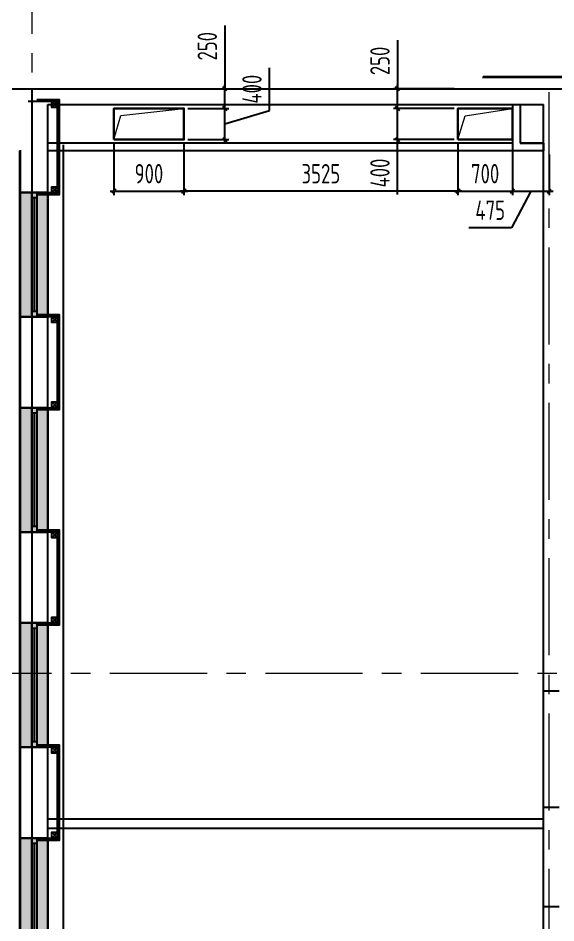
# Model space of a CAD drawing. Header units: millimetres. Extents: x -185251 to 7892985, y -102157 to 319855.
# Drawn here: x -164606 to -157688, y 27520 to 39167 of the extents above; entities that cross this region are included whole.
import ezdxf
from ezdxf import colors
from ezdxf.entities.mleader import LeaderData, LeaderLine
from ezdxf.math import Vec2, Vec3

# ---------------------------------------------------------------- set-up
doc = ezdxf.new("R2010")
doc.units = ezdxf.units.MM
doc.header["$LTSCALE"] = 10
doc.linetypes.add('CENTER', pattern=[2, 1.25, -0.25, 0.25, -0.25])
doc.layers.add('013', color=7, linetype='Continuous', lineweight=13)
doc.layers.add('АР_Оси', color=142, linetype='Continuous', lineweight=9)
doc.layers.add('Архитектура', color=251, linetype='Continuous')
doc.layers.get('0').off()
doc.layers.get('0').freeze()
doc.styles.add('ISOCPEUR', font='isocpeur.ttf', dxfattribs={"width": 0.7})
doc.styles.add('ГОСТ 2.304', font='isocpeur.ttf', dxfattribs={"width": 0.7})
doc.dimstyles.new('СПДС', dxfattribs={"dimscale": 100, "dimtxt": 2.5, "dimasz": 0.5, "dimexe": 0.5, "dimexo": 1, "dimgap": 1, "dimtad": 1, "dimdec": 0, "dimrnd": 5, "dimtxsty": 'ГОСТ 2.304', "dimblk": 'OBLIQUE', "dimcen": 2.5, "dimdle": 0.5, "dimadec": 0, "dimazin": 2, "dimtfac": 0.75, "dimtdec": 0, "dimtmove": 1, "dimatfit": 3, "dimfxl": 1, "dimtolj": 1, "dimarcsym": 1})

# ---------------------------------------------------------------- blocks, each defined once
blk = doc.blocks.new('A$Ce02d65bd')
at = {"ltscale": 100}
for points in [[(0, 0), (0, 75), (75, 75), (75, 0), (0, 0)], [(0, 0), (75, 75)], [(0, 75), (75, 0)]]:
    blk.add_lwpolyline(points, dxfattribs=at)
blk = doc.blocks.new('_DOTSMALL')
at = {"color": 0, "linetype": 'ByBlock', "const_width": 0.5}
blk.add_lwpolyline([(-0.0625, 0, 1), (0.0625, 0, 1)], format="xyb", close=True, dxfattribs=at)
blk = doc.blocks.new('*U103')
at = {"true_color": 0xffffff}
h = blk.add_hatch(color=7, dxfattribs=at)
h.dxf.hatch_style = 1
h.paths.add_polyline_path([(-1600, 140), (0, 140), (0, -220), (-1600, -220)])
at = {"lineweight": 30}
for p, q in [((-1600, 140), (-1600, -220)), ((0, 140), (0, -220))]:
    blk.add_line(p, q, dxfattribs=at)
for p, q in [((-1600, 140), (0, 140)), ((-1600, 140), (-1600, 140)), ((-1600, 140), (-1600, 140)), ((0, 140), (0, 140)), ((0, 140), (0, 140)), ((-1600, 0), (0, 0)), ((-1600, -70), (0, -70)), ((-1530, 0), (-1530, -70)), ((-1530, -35), (-70, -35)), ((-70, 0), (-70, -70)), ((0, -220), (-1600, -220))]:
    blk.add_line(p, q)
blk = doc.blocks.new('_Oblique')
at = {"color": 0, "linetype": 'ByBlock', "lineweight": -2}
blk.add_line((-0.5, -0.5), (0.5, 0.5), dxfattribs=at)
blk = doc.blocks.new('*D340')
at = {"layer": '013', "color": 0, "linetype": 'ByBlock', "lineweight": -2, "transparency": 16777216}
for p, q in [((-163373, 37554), (-163373, 36889)), ((-162473, 37554), (-162473, 36889)), ((-163423, 36939), (-162423, 36939))]:
    blk.add_line(p, q, dxfattribs=at)
at = {"layer": 'Defpoints', "color": 0, "linetype": 'ByBlock', "transparency": 16777216}
for p in [(-163373, 37604), (-162473, 37604), (-162473, 36939)]:
    blk.add_point(p, dxfattribs=at)
at = {"layer": '013', "color": 0, "linetype": 'ByBlock', "lineweight": -2, "transparency": 16777216, "xscale": 50, "yscale": 50, "zscale": 50, "rotation": 180}
blk.add_blockref('_Oblique', (-163373, 36939), dxfattribs=at)
at = {"layer": '013', "color": 0, "linetype": 'ByBlock', "lineweight": -2, "transparency": 16777216, "xscale": 50, "yscale": 50, "zscale": 50}
blk.add_blockref('_Oblique', (-162473, 36939), dxfattribs=at)
at = {"layer": '013', "color": 0, "linetype": 'ByBlock', "transparency": 16777216, "insert": (-162923, 37164), "char_height": 250, "attachment_point": 5, "style": 'ГОСТ 2.304'}
blk.add_mtext('\\A1;900', dxfattribs=at)
blk = doc.blocks.new('*D341')
at = {"layer": '013', "color": 0, "linetype": 'ByBlock', "lineweight": -2, "transparency": 16777216}
for p, q in [((-158998, 38004), (-159776, 38004)), ((-159726, 37554), (-159726, 38054)), ((-158998, 37604), (-159776, 37604)), ((-159726, 36898), (-159726, 37604))]:
    blk.add_line(p, q, dxfattribs=at)
at = {"layer": 'Defpoints', "color": 0, "linetype": 'ByBlock', "transparency": 16777216}
for p in [(-159726, 38004), (-158948, 38004), (-158948, 37604)]:
    blk.add_point(p, dxfattribs=at)
at = {"layer": '013', "color": 0, "linetype": 'ByBlock', "lineweight": -2, "transparency": 16777216, "xscale": 50, "yscale": 50, "zscale": 50}
for p, rotation in [((-159726, 38004), 90), ((-159726, 37604), 270)]:
    blk.add_blockref('_Oblique', p, dxfattribs=dict(at, rotation=rotation))
at = {"layer": '013', "color": 0, "linetype": 'ByBlock', "transparency": 16777216, "insert": (-159951, 37173), "char_height": 250, "attachment_point": 5, "rotation": 90, "style": 'ГОСТ 2.304'}
blk.add_mtext('\\A1;400', dxfattribs=at)
blk = doc.blocks.new('*D342')
at = {"layer": '013', "color": 0, "linetype": 'ByBlock', "lineweight": -2, "transparency": 16777216}
for p, q in [((-158948, 37554), (-158948, 36889)), ((-158248, 37554), (-158248, 36889)), ((-158998, 36939), (-158198, 36939))]:
    blk.add_line(p, q, dxfattribs=at)
at = {"layer": 'Defpoints', "color": 0, "linetype": 'ByBlock', "transparency": 16777216}
for p in [(-158948, 37604), (-158248, 37604), (-158248, 36939)]:
    blk.add_point(p, dxfattribs=at)
at = {"layer": '013', "color": 0, "linetype": 'ByBlock', "lineweight": -2, "transparency": 16777216, "xscale": 50, "yscale": 50, "zscale": 50, "rotation": 180}
blk.add_blockref('_Oblique', (-158948, 36939), dxfattribs=at)
at = {"layer": '013', "color": 0, "linetype": 'ByBlock', "lineweight": -2, "transparency": 16777216, "xscale": 50, "yscale": 50, "zscale": 50}
blk.add_blockref('_Oblique', (-158248, 36939), dxfattribs=at)
at = {"layer": '013', "color": 0, "linetype": 'ByBlock', "transparency": 16777216, "insert": (-158598, 37164), "char_height": 250, "attachment_point": 5, "style": 'ГОСТ 2.304'}
blk.add_mtext('\\A1;700', dxfattribs=at)
blk = doc.blocks.new('*D546')
at = {"layer": '013', "color": 0, "linetype": 'ByBlock', "lineweight": -2, "transparency": 16777216}
for p, q in [((-159726, 38882), (-159726, 38257)), ((-158998, 38257), (-159776, 38257)), ((-159726, 37954), (-159726, 38307)), ((-158998, 38004), (-159776, 38004))]:
    blk.add_line(p, q, dxfattribs=at)
at = {"layer": 'Defpoints', "color": 0, "linetype": 'ByBlock', "transparency": 16777216}
for p in [(-159726, 38257), (-158948, 38257), (-158948, 38004)]:
    blk.add_point(p, dxfattribs=at)
at = {"layer": '013', "color": 0, "linetype": 'ByBlock', "lineweight": -2, "transparency": 16777216, "xscale": 50, "yscale": 50, "zscale": 50}
for p, rotation in [((-159726, 38257), 90), ((-159726, 38004), 270)]:
    blk.add_blockref('_Oblique', p, dxfattribs=dict(at, rotation=rotation))
at = {"layer": '013', "color": 0, "linetype": 'ByBlock', "transparency": 16777216, "insert": (-159951, 38616), "char_height": 250, "attachment_point": 5, "rotation": 90, "style": 'ГОСТ 2.304'}
blk.add_mtext('\\A1;250', dxfattribs=at)
blk = doc.blocks.new('*D547')
at = {"layer": '013', "color": 0, "linetype": 'ByBlock', "lineweight": -2, "transparency": 16777216}
for p, q in [((-158248, 37554), (-158248, 36889)), ((-157773, 37413), (-157773, 36889)), ((-158298, 36939), (-157723, 36939)), ((-158011, 36939), (-158258, 36469)), ((-158258, 36469), (-158808, 36469))]:
    blk.add_line(p, q, dxfattribs=at)
at = {"layer": 'Defpoints', "color": 0, "linetype": 'ByBlock', "transparency": 16777216}
for p in [(-158248, 37604), (-157773, 37463), (-157773, 36939)]:
    blk.add_point(p, dxfattribs=at)
at = {"layer": '013', "color": 0, "linetype": 'ByBlock', "lineweight": -2, "transparency": 16777216, "xscale": 50, "yscale": 50, "zscale": 50, "rotation": 180}
blk.add_blockref('_Oblique', (-158248, 36939), dxfattribs=at)
at = {"layer": '013', "color": 0, "linetype": 'ByBlock', "lineweight": -2, "transparency": 16777216, "xscale": 50, "yscale": 50, "zscale": 50}
blk.add_blockref('_Oblique', (-157773, 36939), dxfattribs=at)
at = {"layer": '013', "color": 0, "linetype": 'ByBlock', "transparency": 16777216, "insert": (-158533, 36694), "char_height": 250, "attachment_point": 5, "style": 'ГОСТ 2.304'}
blk.add_mtext('\\A1;475', dxfattribs=at)
blk = doc.blocks.new('*D548')
at = {"layer": '013', "color": 0, "linetype": 'ByBlock', "lineweight": -2, "transparency": 16777216}
for p, q in [((-161372, 37977), (-161372, 38527)), ((-162423, 38004), (-161897, 38004)), ((-161947, 37554), (-161947, 38054)), ((-161947, 37804), (-161372, 37977)), ((-162423, 37604), (-161897, 37604))]:
    blk.add_line(p, q, dxfattribs=at)
at = {"layer": 'Defpoints', "color": 0, "linetype": 'ByBlock', "transparency": 16777216}
for p in [(-162473, 38004), (-161947, 38004), (-162473, 37604)]:
    blk.add_point(p, dxfattribs=at)
at = {"layer": '013', "color": 0, "linetype": 'ByBlock', "lineweight": -2, "transparency": 16777216, "xscale": 50, "yscale": 50, "zscale": 50}
for p, rotation in [((-161947, 38004), 90), ((-161947, 37604), 270)]:
    blk.add_blockref('_Oblique', p, dxfattribs=dict(at, rotation=rotation))
at = {"layer": '013', "color": 0, "linetype": 'ByBlock', "transparency": 16777216, "insert": (-161597, 38252), "char_height": 250, "attachment_point": 5, "rotation": 90, "style": 'ГОСТ 2.304'}
blk.add_mtext('\\A1;400', dxfattribs=at)
blk = doc.blocks.new('*D549')
at = {"layer": '013', "color": 0, "linetype": 'ByBlock', "lineweight": -2, "transparency": 16777216}
for p, q in [((-161947, 39071), (-161947, 38257)), ((-162423, 38257), (-161897, 38257)), ((-161947, 37954), (-161947, 38307)), ((-162423, 38004), (-161897, 38004))]:
    blk.add_line(p, q, dxfattribs=at)
at = {"layer": 'Defpoints', "color": 0, "linetype": 'ByBlock', "transparency": 16777216}
for p in [(-162473, 38257), (-161947, 38257), (-162473, 38004)]:
    blk.add_point(p, dxfattribs=at)
at = {"layer": '013', "color": 0, "linetype": 'ByBlock', "lineweight": -2, "transparency": 16777216, "xscale": 50, "yscale": 50, "zscale": 50}
for p, rotation in [((-161947, 38257), 90), ((-161947, 38004), 270)]:
    blk.add_blockref('_Oblique', p, dxfattribs=dict(at, rotation=rotation))
at = {"layer": '013', "color": 0, "linetype": 'ByBlock', "transparency": 16777216, "insert": (-162172, 38805), "char_height": 250, "attachment_point": 5, "rotation": 90, "style": 'ГОСТ 2.304'}
blk.add_mtext('\\A1;250', dxfattribs=at)
blk = doc.blocks.new('*D550')
at = {"layer": '013', "color": 0, "linetype": 'ByBlock', "lineweight": -2, "transparency": 16777216}
for p, q in [((-162473, 37554), (-162473, 36889)), ((-158948, 37554), (-158948, 36889)), ((-158898, 36939), (-162523, 36939))]:
    blk.add_line(p, q, dxfattribs=at)
at = {"layer": 'Defpoints', "color": 0, "linetype": 'ByBlock', "transparency": 16777216}
for p in [(-162473, 37604), (-158948, 37604), (-162473, 36939)]:
    blk.add_point(p, dxfattribs=at)
at = {"layer": '013', "color": 0, "linetype": 'ByBlock', "lineweight": -2, "transparency": 16777216, "xscale": 50, "yscale": 50, "zscale": 50, "rotation": 180}
blk.add_blockref('_Oblique', (-162473, 36939), dxfattribs=at)
at = {"layer": '013', "color": 0, "linetype": 'ByBlock', "lineweight": -2, "transparency": 16777216, "xscale": 50, "yscale": 50, "zscale": 50}
blk.add_blockref('_Oblique', (-158948, 36939), dxfattribs=at)
at = {"layer": '013', "color": 0, "linetype": 'ByBlock', "transparency": 16777216, "insert": (-160711, 37164), "char_height": 250, "attachment_point": 5, "style": 'ГОСТ 2.304'}
blk.add_mtext('\\A1;3525', dxfattribs=at)

msp = doc.modelspace()

# ---------------------------------------------------------------- linework, layer by layer
at = {"layer": '013', "color": 1, "linetype": 'ByBlock', "lineweight": 30}
for points in [[(-163373.1, 37604.3), (-162473.1, 37604.3), (-162473.1, 38004.3), (-163373.1, 38004.3)], [(-158948.2, 37604.3), (-158248.2, 37604.3), (-158248.2, 38004.3), (-158948.2, 38004.3)]]:
    msp.add_lwpolyline(points, close=True, dxfattribs=at)
at = {"layer": '013', "color": 1, "linetype": 'ByBlock'}
for points in [[(-163373.1, 37604.3), (-163284.1, 37915.3), (-162473.1, 38004.3)], [(-158948.2, 37604.3), (-158855.6, 37910.2), (-158248.2, 38004.3)]]:
    msp.add_lwpolyline(points, dxfattribs=at)
at = {"layer": 'АР_Оси', "linetype": 'CENTER', "ltscale": 100}
for p, q in [((-164423.1, 8965.3), (-164423.1, 42849.2)), ((-157773.1, 8965.3), (-157773.1, 38347.8)), ((-175425.4, 38256.6), (-99639.7, 38256.6)), ((-175425.4, 30736.6), (-99639.7, 30736.6))]:
    msp.add_line(p, q, dxfattribs=at)
at = {"layer": 'Архитектура', "lineweight": 25, "transparency": 33554684}
for p, q in [((-158633.3, 38406.6), (-153958.1, 38406.6)), ((-158623.3, 38416.6), (-153968.1, 38416.6)), ((-170783.3, 38256.6), (-153808.1, 38256.6)), ((-164423.1, 20386.6), (-164423.1, 38256.6)), ((-164223.1, 20386.6), (-164223.1, 38056.6)), ((-164223.1, 38056.6), (-157848.1, 38056.6)), ((-158248.2, 38051.6), (-158248.2, 37557)), ((-158148.2, 38052.8), (-158148.2, 37557)), ((-157848.1, 30507.9), (-157848.1, 38056.6)), ((-164023.1, 28398.6), (-164023.1, 37537)), ((-158148.2, 37557), (-157848.2, 37557)), ((-157848.2, 37557), (-157848.2, 37457)), ((-164583.1, 20546.6), (-164583.1, 37456.6)), ((-164573.1, 20536.6), (-164573.1, 37466.6)), ((-158248.2, 37457), (-158248.2, 37457)), ((-157848.2, 37457), (-158248.2, 37457)), ((-157848.5, 29007.8), (-157848.5, 30507.9)), ((-157848.1, 30507.9), (-157648.1, 30507.9)), ((-157848.1, 27731.6), (-157848.1, 29007.9)), ((-157848.1, 29007.9), (-157648.1, 29007.9)), ((-164023.1, 20386.6), (-164023.1, 28711.6)), ((-157848.5, 26231.6), (-157848.5, 27731.6)), ((-157848.1, 27731.6), (-157648.1, 27731.6))]:
    msp.add_line(p, q, dxfattribs=at)
for points in [[(-164408.8, 36921.6), (-164097.5, 36921.6), (-164097.5, 38091.6), (-164475.3, 38091.6)], [(-164363.2, 36896.6), (-164072.5, 36896.6), (-164072.5, 38116.6), (-164363.2, 38116.6)], [(-164363.2, 36909.1), (-164085, 36909.1), (-164085, 38104.1), (-164363.2, 38104.1)], [(-158248.2, 37557), (-164223.2, 37557)], [(-157848.2, 37557), (-158148.2, 37557)], [(-157848.2, 37457), (-164223.2, 37457)], [(-164408.8, 34151.6), (-164097.5, 34151.6), (-164097.5, 35321.6), (-164475.3, 35321.6)], [(-164363.2, 34126.6), (-164072.5, 34126.6), (-164072.5, 35346.6), (-164363.2, 35346.6)], [(-164363.2, 34139.1), (-164085, 34139.1), (-164085, 35334.1), (-164363.2, 35334.1)], [(-164408.8, 31381.6), (-164097.5, 31381.6), (-164097.5, 32551.6), (-164475.3, 32551.6)], [(-164363.2, 31356.6), (-164072.5, 31356.6), (-164072.5, 32576.6), (-164363.2, 32576.6)], [(-164363.2, 31369.1), (-164085, 31369.1), (-164085, 32564.1), (-164363.2, 32564.1)], [(-164408.8, 28611.6), (-164097.5, 28611.6), (-164097.5, 29781.6), (-164475.3, 29781.6)], [(-164363.2, 28586.6), (-164072.5, 28586.6), (-164072.5, 29806.6), (-164363.2, 29806.6)], [(-164363.2, 28599.1), (-164085, 28599.1), (-164085, 29794.1), (-164363.2, 29794.1)], [(-164223.1, 28858.4), (-157848.1, 28858.4)], [(-164223.1, 28738.4), (-157848.1, 28738.4)]]:
    msp.add_lwpolyline(points, dxfattribs=at)

# ---------------------------------------------------------------- block references
for name, p, rotation in [('A$Ce02d65bd', (-164097.5, 38016.6), 90), ('A$Ce02d65bd', (-164097.5, 36921.6), 90), ('*U103', (-164363.1, 35321.6), 270), ('A$Ce02d65bd', (-164097.5, 35246.6), 90), ('*U103', (-164363.1, 32551.6), 270), ('A$Ce02d65bd', (-164097.5, 34151.6), 90), ('A$Ce02d65bd', (-164097.5, 32476.6), 90), ('A$Ce02d65bd', (-164097.5, 31381.6), 90), ('*U103', (-164363.1, 29781.6), 270), ('A$Ce02d65bd', (-164097.5, 29706.6), 90), ('A$Ce02d65bd', (-164097.5, 28611.6), 90), ('*U103', (-164363.1, 27011.6), 270)]:
    msp.add_blockref(name, p, dxfattribs=dict(at, rotation=rotation))

# ---------------------------------------------------------------- dimensions: what is measured, and where the dimension line sits
at = {"layer": '013', "color": 1, "linetype": 'ByBlock'}
for base, p1, p2, picture, middle in [((-161947.3, 38256.6), (-162473.1, 38004.3), (-162473.1, 38256.6), '*D549', (-161982.6, 38804.7)), ((-159725.8, 38256.6), (-158948.2, 38004.3), (-158948.2, 38256.6), '*D546', (-159728.8, 38616.1)), ((-159725.8, 38004.3), (-158948.2, 37604.3), (-158948.2, 38004.3), '*D341', (-159709.4, 37172.5))]:
    dim = msp.add_linear_dim(base=base, p1=p1, p2=p2, angle=90, dimstyle='СПДС', override={"dimasz": 0.5, "dimexe": 0.5, "dimexo": 0.5, "dimrnd": 5, "dimdle": 0.5}, dxfattribs=at)
    dim.commit()
    dim.dimension.update_dxf_attribs({"geometry": picture, "text_midpoint": middle, "dimtype": 160})
dim = msp.add_linear_dim(base=(-161947.3, 38004.3), p1=(-162473.1, 37604.3), p2=(-162473.1, 38004.3), angle=90, dimstyle='СПДС', override={"dimasz": 0.5, "dimexe": 0.5, "dimexo": 0.5, "dimrnd": 5, "dimdle": 0.5}, dxfattribs=at)
dim.commit()
dim.dimension.update_dxf_attribs({"geometry": '*D548', "text_midpoint": (-161597.3, 38076.8)})
for base, p1, p2, picture, middle in [((-162473.1, 36939.1), (-163373.1, 37604.3), (-162473.1, 37604.3), '*D340', (-162923.1, 37164.1)), ((-162473.1, 36939.1), (-158948.2, 37604.3), (-162473.1, 37604.3), '*D550', (-160710.6, 37164.1)), ((-158248.2, 36939.1), (-158948.2, 37604.3), (-158248.2, 37604.3), '*D342', (-158598.2, 37164.1))]:
    dim = msp.add_linear_dim(base=base, p1=p1, p2=p2, dimstyle='СПДС', override={"dimasz": 0.5, "dimexe": 0.5, "dimexo": 0.5, "dimrnd": 5, "dimdle": 0.5}, dxfattribs=at)
    dim.commit()
    dim.dimension.update_dxf_attribs({"geometry": picture, "text_midpoint": middle})
dim = msp.add_linear_dim(base=(-157773.1, 36939.1), p1=(-158248.2, 37604.3), p2=(-157773.1, 37463), dimstyle='СПДС', override={"dimasz": 0.5, "dimexe": 0.5, "dimexo": 0.5, "dimrnd": 5, "dimdle": 0.5}, dxfattribs=at)
dim.commit()
dim.dimension.update_dxf_attribs({"geometry": '*D547', "text_midpoint": (-158357.6, 36468.5), "dimtype": 160})

# ---------------------------------------------------------------- leaders
at = {"layer": 'Архитектура', "lineweight": 25, "transparency": 33554684}
ml = msp.add_multileader_mtext('Standard', dxfattribs=at)
ml.set_content('+12,200', color=256, style='ISOCPEUR')
ml.set_leader_properties(color=256, linetype='Continuous', lineweight=-1)
ml.set_arrow_properties(name='DOTSMALL')
ml.build(insert=Vec2(0, 0))
ml.multileader.update_dxf_attribs({"has_text_frame": 1, "text_left_attachment_type": 4, "text_right_attachment_type": 4, "dogleg_length": 100, "arrow_head_size": 180})
ctx = ml.context
ctx.base_point, ctx.char_height, ctx.arrow_head_size, ctx.landing_gap_size, ctx.plane_origin = Vec3(-159917.7, 188208.1), 250, 180, 50, Vec3(-134681.8, 176585)
ctx.left_attachment, ctx.right_attachment = 4, 4
notes = []
notes.append((ctx, [(0, (0, 0, 0), (0, 0), (1, 0), 1, [])]))
ctx.mtext.insert, ctx.mtext.width, ctx.mtext.line_spacing_style, ctx.mtext.flow_direction = Vec3(-159867.7, 188541.4), 852.697, 2, 5
ml = msp.add_multileader_mtext('Standard', dxfattribs=at)
ml.set_content('+12,650', color=256, style='ISOCPEUR')
ml.set_leader_properties(color=256, linetype='Continuous', lineweight=-1)
ml.set_arrow_properties(name='DOTSMALL')
ml.build(insert=Vec2(0, 0))
ml.multileader.update_dxf_attribs({"has_text_frame": 1, "text_left_attachment_type": 4, "text_right_attachment_type": 4, "dogleg_length": 100, "arrow_head_size": 180})
ctx = ml.context
ctx.base_point, ctx.char_height, ctx.arrow_head_size, ctx.landing_gap_size, ctx.plane_origin = Vec3(-159917.7, 187623.8), 250, 180, 50, Vec3(-134681.8, 176000.7)
ctx.left_attachment, ctx.right_attachment = 4, 4
notes.append((ctx, [(0, (0, 0, 0), (0, 0), (1, 0), 1, [])]))
ctx.mtext.insert, ctx.mtext.width, ctx.mtext.line_spacing_style, ctx.mtext.flow_direction = Vec3(-159867.7, 187957.1), 852.697, 2, 5
ml = msp.add_multileader_mtext('Standard', dxfattribs=at)
ml.set_content('Л.2', color=256, style='ISOCPEUR')
ml.set_leader_properties(color=256, linetype='Continuous', lineweight=-1)
ml.set_arrow_properties(name='DOTSMALL')
ml.build(insert=Vec2(0, 0))
ml.multileader.update_dxf_attribs({"has_text_frame": 1, "text_left_attachment_type": 4, "text_right_attachment_type": 4, "dogleg_length": 100, "arrow_head_size": 180})
ctx = ml.context
ctx.base_point, ctx.char_height, ctx.arrow_head_size, ctx.landing_gap_size, ctx.plane_origin = Vec3(-159220.3, 121413.8, 0), 250, 180, 50, Vec3(-133439.1, 107952.3, 0)
ctx.left_attachment, ctx.right_attachment = 4, 4
notes.append((ctx, [(0, (0, 0, 0), (0, 0), (1, 0), 1, [])]))
ctx.mtext.insert, ctx.mtext.width, ctx.mtext.line_spacing_style, ctx.mtext.flow_direction = Vec3(-159170.3, 121747.1, 0), 852.697, 2, 5
ml = msp.add_multileader_mtext('Standard', dxfattribs=at)
ml.set_content('+7,850', color=256, style='ISOCPEUR')
ml.set_leader_properties(color=256, linetype='Continuous', lineweight=-1)
ml.set_arrow_properties(name='DOTSMALL')
ml.build(insert=Vec2(0, 0))
ml.multileader.update_dxf_attribs({"has_text_frame": 1, "text_left_attachment_type": 4, "text_right_attachment_type": 4, "dogleg_length": 100, "arrow_head_size": 180})
ctx = ml.context
ctx.base_point, ctx.char_height, ctx.arrow_head_size, ctx.landing_gap_size, ctx.plane_origin = Vec3(-159260.6, 115196.7), 250, 180, 50, Vec3(-158081.6, 113958.6)
ctx.left_attachment, ctx.right_attachment = 4, 4
notes.append((ctx, [(0, (0, 0, 0), (0, 0), (1, 0), 1, [])]))
ctx.mtext.insert, ctx.mtext.width, ctx.mtext.line_spacing_style, ctx.mtext.flow_direction = Vec3(-159210.6, 115530.1), 852.697, 2, 5
for ctx, leaders in notes:
    for number, flags, end, landing, length, lines in leaders:
        leader = LeaderData()
        leader.index, (leader.has_last_leader_line, leader.has_dogleg_vector, leader.attachment_direction) = number, flags
        leader.last_leader_point, leader.dogleg_vector, leader.dogleg_length = Vec3(end), Vec3(landing), length
        for number, points, colour, breaks in lines:
            line = LeaderLine()
            line.index, line.vertices, line.color, line.breaks = number, Vec3.list(points), colors.encode_raw_color(colour), breaks
            leader.lines.append(line)
        ctx.leaders.append(leader)

doc.saveas('drawing.dxf')
